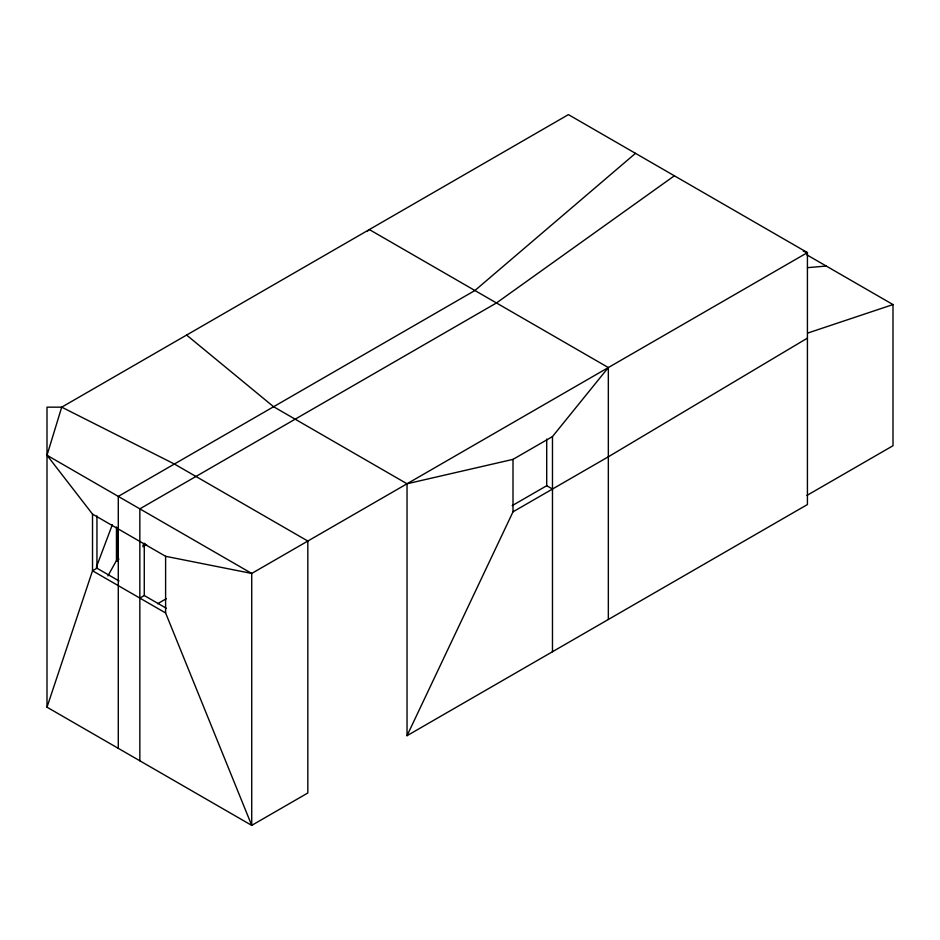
<?xml version="1.0" encoding="UTF-8"?>
<svg xmlns="http://www.w3.org/2000/svg" width="940" height="940" viewBox="0 0 940 940"><rect width="100%" height="100%" fill="white"/><g stroke="black" fill="none" stroke-linecap="round" stroke-linejoin="round"><path stroke-width="1.41" d="M803.3 251.203L807.425 252.613L251.72 573.447L165.605 556.304L92.519 514.11L47 455.254L61.723 407.161L174.393 464.019L307.827 541.052L307.827 792.984L251.72 825.379L47 707.186L47 407.161L61.723 407.161L568.418 114.621L807.425 252.613L807.425 504.545L407.032 735.703L407.032 483.771L273.599 406.738L186.602 335.063M47 707.186L92.519 570.768L92.519 514.11M96.315 567.255L112.318 524.755M407.032 735.703L513.005 511.83L513.005 459.366L552.473 436.583L608.333 367.552L369.338 229.56L367.117 231.475M107.924 575.891L116.454 560.534L116.454 526.941M635.487 153.338L474.9 290.519L118.287 496.402L118.287 748.346M674.368 175.792L496.461 302.962L139.837 508.857L139.837 760.789M807.425 338.118L608.333 456.793L513.005 511.83M119.028 580.955L96.949 568.207L92.519 570.768L165.605 612.951L251.72 825.379L251.72 573.447L47 455.254M118.957 559.077L116.454 560.534L117.723 561.262L117.723 527.669M142.81 545.317L145.324 543.861M142.821 546.774L146.593 544.601M139.837 598.087L144.267 595.525L166.345 608.274M157.591 603.75L166.415 598.651M512.171 505.649L546.704 485.721L552.473 489.047M806.884 495.451L893 445.736L893 304.572L806.79 254.811M807.554 333.113L893 304.572M407.032 483.771L513.005 459.366M807.46 267.665L826.272 266.055M608.333 367.552L608.333 619.484M552.473 436.583L552.473 651.737M546.704 439.086L546.704 485.721M165.605 556.304L165.605 612.951M144.267 543.238L144.267 595.525M96.949 515.919L96.949 568.207"/></g></svg>
